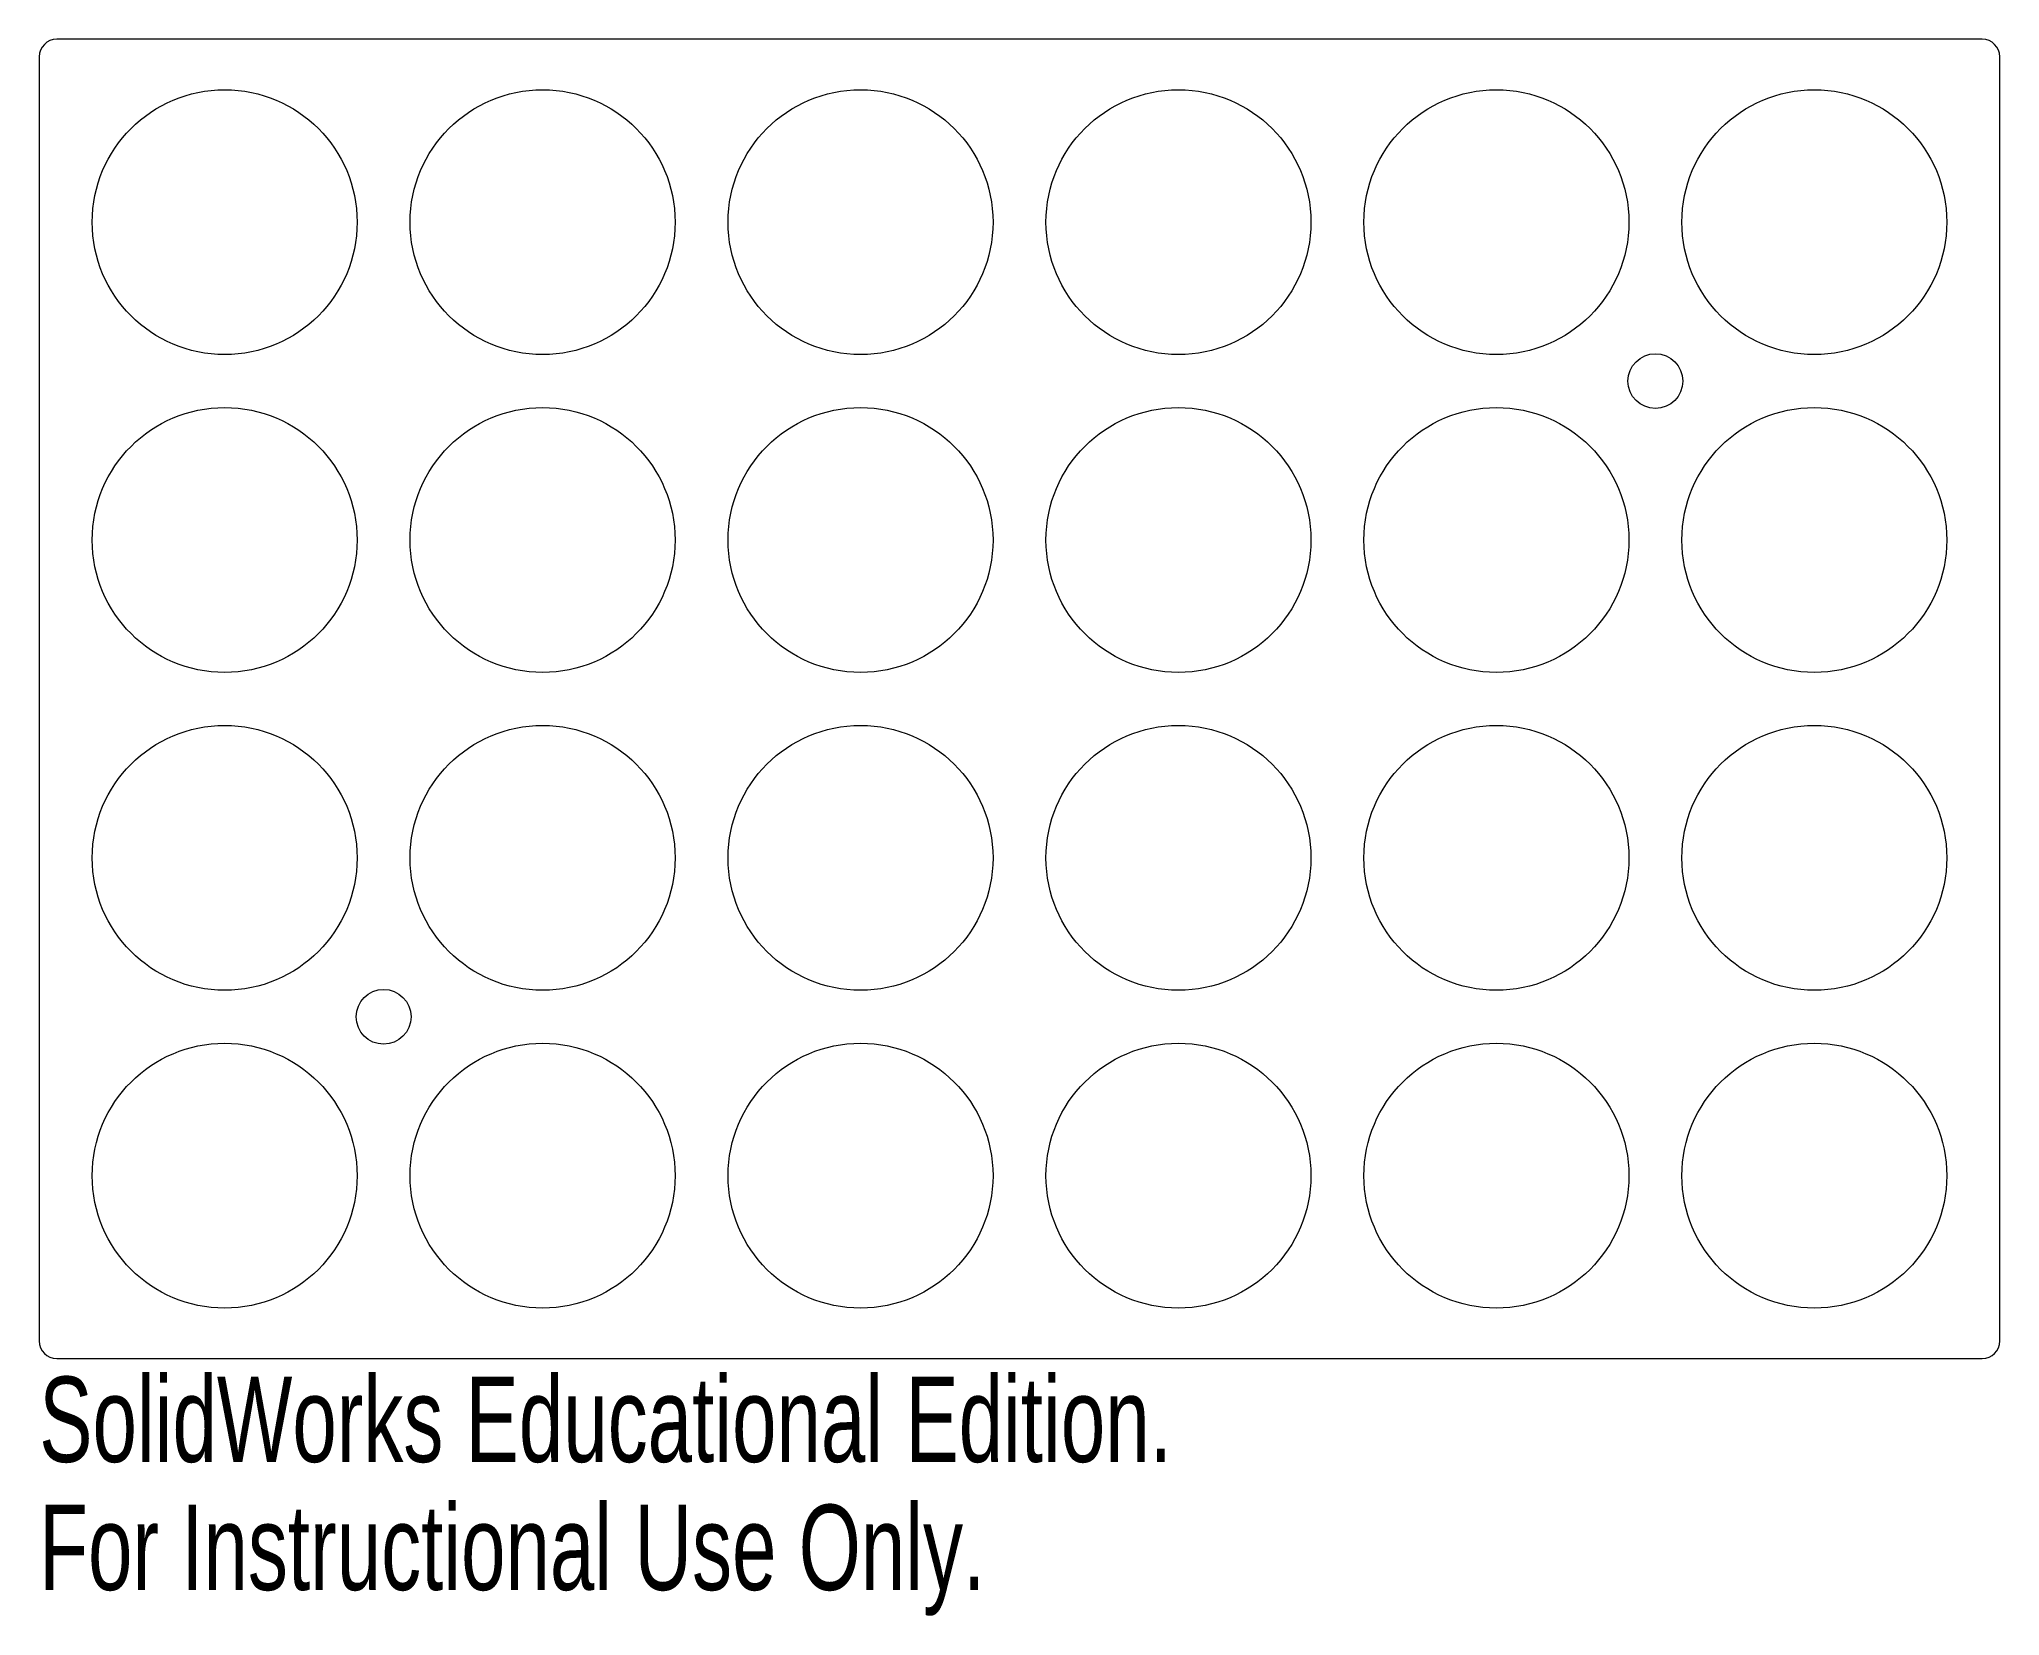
# Model space of a CAD drawing. Header units: millimetres. Extents: x -56 to 56, y -52 to 37.
import ezdxf

# ---------------------------------------------------------------- set-up
doc = ezdxf.new("R2010")
doc.units = ezdxf.units.MM
doc.styles.add('SLDTEXTSTYLE0', font='TXT', dxfattribs={"width": 0.7})

msp = doc.modelspace()

# ---------------------------------------------------------------- linework, layer by layer
at = {"color": 7, "linetype": 'Continuous', "lineweight": 15}
for p, q in [((54.5, 37.36), (-54.5, 37.36)), ((-55.5, 36.36), (-55.5, -36.36)), ((55.5, -36.36), (55.5, 36.36)), ((-54.5, -37.36), (54.5, -37.36))]:
    msp.add_line(p, q, dxfattribs=at)
for centre, radius in [((-45, 27), 7.5), ((-27, 27), 7.5), ((-9, 27), 7.5), ((9, 27), 7.5), ((27, 27), 7.5), ((45, 27), 7.5), ((36, 18), 1.55), ((-45, 9), 7.5), ((-27, 9), 7.5), ((-9, 9), 7.5), ((9, 9), 7.5), ((27, 9), 7.5), ((45, 9), 7.5), ((-45, -9), 7.5), ((-27, -9), 7.5), ((-9, -9), 7.5), ((9, -9), 7.5), ((27, -9), 7.5), ((45, -9), 7.5), ((-36, -18), 1.55), ((-45, -27), 7.5), ((-27, -27), 7.5), ((-9, -27), 7.5), ((9, -27), 7.5), ((27, -27), 7.5), ((45, -27), 7.5)]:
    msp.add_circle(centre, radius, dxfattribs=at)
for centre, start, end in [((-54.5, 36.36), 90, 180), ((54.5, 36.36), 0, 90), ((-54.5, -36.36), 180, 270), ((54.5, -36.36), 270, 0)]:
    msp.add_arc(centre, 1, start, end, dxfattribs=at)

# ---------------------------------------------------------------- texts
at = {"color": 7, "linetype": 'Continuous', "char_height": 4.8336, "attachment_point": 1, "style": 'SLDTEXTSTYLE0'}
for s, insert in [('SolidWorks Educational Edition.', (-55.5, -38.38)), ('For Instructional Use Only.', (-55.5, -45.63))]:
    msp.add_mtext(s, dxfattribs=dict(at, insert=insert))

doc.saveas('drawing.dxf')
